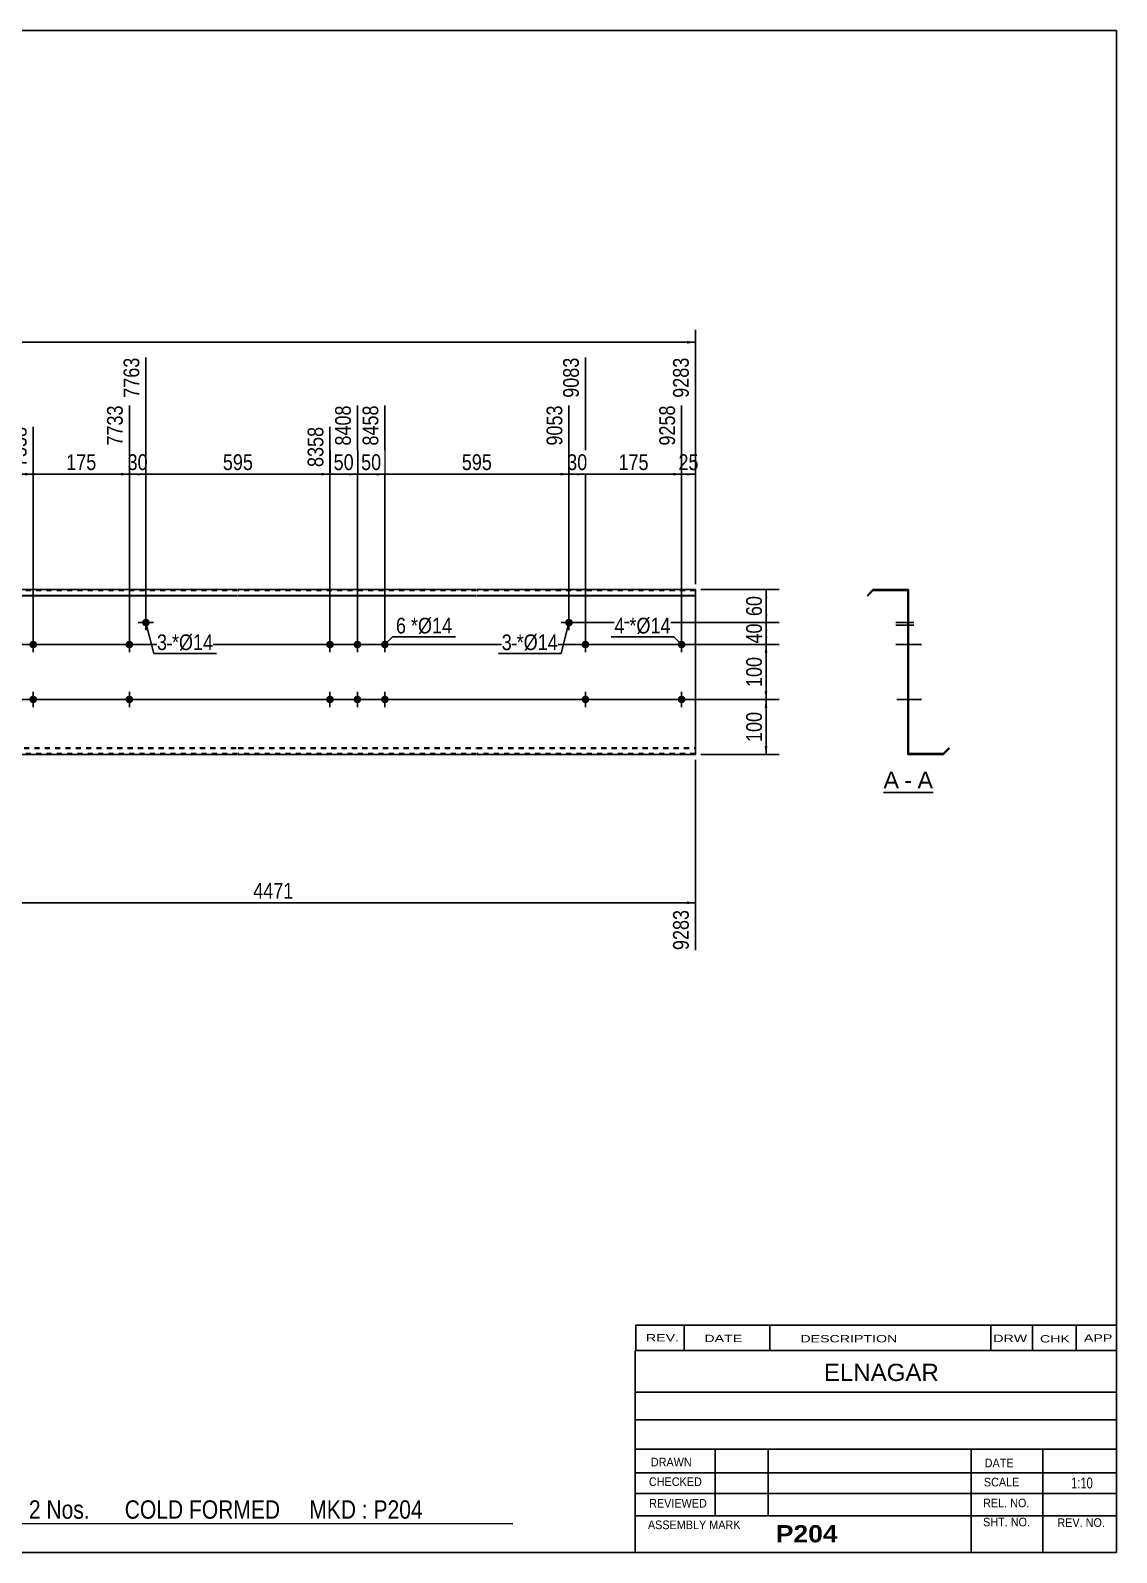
# Model space of a CAD drawing. Header units: millimetres. Extents: x -60 to 343, y -160 to 117.
# Drawn here: x 145.1 to 342.8, y -160.2 to 116.8 of the extents above; entities that cross this region are included whole.
import ezdxf

# ---------------------------------------------------------------- set-up
doc = ezdxf.new("R2010")
doc.units = ezdxf.units.MM
doc.linetypes.add('DXK_LINE_DOT1', pattern=[1.8814, 0.9407, -0.9407])
doc.styles.add('Arial', font='ARIAL.TTF', dxfattribs={"height": 0.2})
doc.styles.add('Arial Bold', font='ARIALBD.TTF', dxfattribs={"height": 0.2})
doc.styles.add('Arial Narrow', font='ARIALN.TTF', dxfattribs={"height": 0.2})

# ---------------------------------------------------------------- blocks, each defined once
blk = doc.blocks.new('Unknown-629092287-2019')
at = {"color": 5, "linetype": 'Continuous'}
for p, q in [((342.8, 116.75), (-57.2, 116.75)), ((-57.2, 116.75), (-57.2, -160.25)), ((342.8, -160.25), (342.8, 116.75)), ((-57.2, -160.25), (342.8, -160.25))]:
    blk.add_line(p, q, dxfattribs=at)
at = {"color": 174, "linetype": 'Continuous', "style": 'Arial'}
blk.add_text('Tekla structures', height=1.9102, rotation=90, dxfattribs=at).set_placement((-57.7, -159.75))
blk = doc.blocks.new('Unknown-629092287-12 - 1238')
at = {"color": 7, "linetype": 'Continuous'}
blk.add_line((300.37, -21.95), (309.4, -21.95), dxfattribs=at)
at = {"color": 0, "linetype": 'Continuous'}
blk.add_wipeout([(303.21, -21.2), (303.21, -18), (300.37, -18), (300.37, -21.2)], dxfattribs=at)
blk.add_wipeout([(305.6, -21.2), (305.6, -18), (304.17, -18), (304.17, -21.2)], dxfattribs=at)
at = {"color": 96, "linetype": 'Continuous', "style": 'Arial'}
blk.add_text('A', height=3.06, dxfattribs=at).set_placement((300.37, -21.2))
at = {"color": 0, "linetype": 'Continuous'}
blk.add_wipeout([(309.4, -21.2), (309.4, -18), (306.56, -18), (306.56, -21.2)], dxfattribs=at)
at = {"color": 96, "linetype": 'Continuous', "style": 'Arial'}
for s, p in [('A', (306.56, -21.2)), ('-', (304.17, -21.2))]:
    blk.add_text(s, height=3.06, dxfattribs=at).set_placement(p)
blk = doc.blocks.new('Bolt-629092287-1223 - 1203')
at = {"linetype": 'Continuous'}
for points in [[(198.94, 5, -1), (200.34, 5, -1)], [(203.94, 5, -1), (205.34, 5, -1)], [(208.94, 5, -1), (210.34, 5, -1)], [(198.94, -5, -1), (200.34, -5, -1)], [(203.94, -5, -1), (205.34, -5, -1)], [(208.94, -5, -1), (210.34, -5, -1)]]:
    blk.add_hatch(color=3, dxfattribs=at).paths.add_polyline_path(points)
at = {"color": 3, "linetype": 'Continuous'}
for p, q in [((199.64, 3.6), (199.64, 6.4)), ((204.64, 3.6), (204.64, 6.4)), ((209.64, 3.6), (209.64, 6.4)), ((198.24, 5), (201.04, 5)), ((203.24, 5), (206.04, 5)), ((208.24, 5), (211.04, 5)), ((198.24, -5), (201.04, -5)), ((199.64, -6.4), (199.64, -3.6)), ((203.24, -5), (206.04, -5)), ((204.64, -6.4), (204.64, -3.6)), ((208.24, -5), (211.04, -5)), ((209.64, -6.4), (209.64, -3.6))]:
    blk.add_line(p, q, dxfattribs=at)
blk = doc.blocks.new('Part-629092287-1218 - 1203')
at = {"color": 2, "linetype": 'Continuous'}
for p, q in [((0, -15), (0, 15)), ((15.6, 15), (0, 15)), ((0, 13.94), (15.6, 13.94)), ((59.09, 15), (15.7, 15)), ((15.7, 13.94), (59.09, 13.94)), ((96.13, 15), (59.19, 15)), ((59.19, 13.94), (96.13, 13.94)), ((128.83, 15), (96.23, 15)), ((96.23, 13.94), (128.83, 13.94)), ((182.84, 15), (128.93, 15)), ((128.93, 13.94), (182.84, 13.94)), ((226.33, 15), (182.94, 15)), ((182.94, 13.94), (226.33, 13.94)), ((266.14, 15), (226.43, 15)), ((226.43, 13.94), (266.14, 13.94)), ((266.14, 15), (266.14, -15)), ((0, 13.83), (15.6, 13.83)), ((15.7, 13.83), (59.09, 13.83)), ((59.19, 13.83), (96.13, 13.83)), ((96.23, 13.83), (128.83, 13.83)), ((128.93, 13.83), (182.84, 13.83)), ((182.94, 13.83), (226.33, 13.83)), ((226.43, 13.83), (266.14, 13.83)), ((15.6, -15), (0, -15)), ((59.09, -15), (15.7, -15)), ((96.13, -15), (59.19, -15)), ((128.83, -15), (96.23, -15)), ((182.84, -15), (128.93, -15)), ((226.33, -15), (182.94, -15)), ((266.14, -15), (226.43, -15))]:
    blk.add_line(p, q, dxfattribs=at)
at = {"color": 7, "linetype": 'DXK_LINE_DOT1'}
for p, q in [((15.6, 14.85), (0, 14.85)), ((59.09, 14.85), (15.7, 14.85)), ((96.13, 14.85), (59.19, 14.85)), ((128.83, 14.85), (96.23, 14.85)), ((182.84, 14.85), (128.93, 14.85)), ((226.33, 14.85), (182.94, 14.85)), ((266.14, 14.85), (226.43, 14.85)), ((0, -13.83), (15.6, -13.83)), ((15.7, -13.83), (59.09, -13.83)), ((59.19, -13.83), (96.13, -13.83)), ((96.23, -13.83), (128.83, -13.83)), ((128.93, -13.83), (182.84, -13.83)), ((182.94, -13.83), (226.33, -13.83)), ((226.43, -13.83), (266.14, -13.83)), ((0, -13.94), (15.6, -13.94)), ((15.6, -14.85), (0, -14.85)), ((15.7, -13.94), (59.09, -13.94)), ((59.09, -14.85), (15.7, -14.85)), ((59.19, -13.94), (96.13, -13.94)), ((96.13, -14.85), (59.19, -14.85)), ((96.23, -13.94), (128.83, -13.94)), ((128.83, -14.85), (96.23, -14.85)), ((128.93, -13.94), (182.84, -13.94)), ((182.84, -14.85), (128.93, -14.85)), ((182.94, -13.94), (226.33, -13.94)), ((226.33, -14.85), (182.94, -14.85)), ((226.43, -13.94), (266.14, -13.94)), ((266.14, -14.85), (226.43, -14.85))]:
    blk.add_line(p, q, dxfattribs=at)
blk = doc.blocks.new('Bolt-629092287-1224 - 1203')
at = {"linetype": 'Continuous'}
blk.add_hatch(color=3, dxfattribs=at).paths.add_polyline_path([(165.44, 8.99, -1), (166.84, 8.99, -1)])
at = {"color": 3, "linetype": 'Continuous'}
for p, q in [((164.74, 8.99), (167.54, 8.99)), ((166.14, 7.59), (166.14, 10.39))]:
    blk.add_line(p, q, dxfattribs=at)
blk = doc.blocks.new('Bolt-629092287-1225 - 1203')
at = {"linetype": 'Continuous'}
blk.add_hatch(color=3, dxfattribs=at).paths.add_polyline_path([(162.43, 5, -1), (163.83, 5, -1)])
at = {"color": 3, "linetype": 'Continuous'}
for p, q in [((163.13, 3.6), (163.13, 6.4)), ((161.73, 5), (164.53, 5))]:
    blk.add_line(p, q, dxfattribs=at)
blk = doc.blocks.new('Bolt-629092287-1226 - 1203')
at = {"linetype": 'Continuous'}
blk.add_hatch(color=3, dxfattribs=at).paths.add_polyline_path([(163.83, -5, -1), (162.43, -5, -1)])
at = {"color": 3, "linetype": 'Continuous'}
for p, q in [((164.53, -5), (161.73, -5)), ((163.13, -3.6), (163.13, -6.4))]:
    blk.add_line(p, q, dxfattribs=at)
blk = doc.blocks.new('Bolt-629092287-1227 - 1203')
at = {"linetype": 'Continuous'}
blk.add_hatch(color=3, dxfattribs=at).paths.add_polyline_path([(242.43, 8.99, -1), (243.83, 8.99, -1)])
at = {"color": 3, "linetype": 'Continuous'}
for p, q in [((241.73, 8.99), (244.53, 8.99)), ((243.13, 7.59), (243.13, 10.39))]:
    blk.add_line(p, q, dxfattribs=at)
blk = doc.blocks.new('Bolt-629092287-1228 - 1203')
at = {"linetype": 'Continuous'}
blk.add_hatch(color=3, dxfattribs=at).paths.add_polyline_path([(245.44, 5, -1), (246.84, 5, -1)])
at = {"color": 3, "linetype": 'Continuous'}
for p, q in [((246.14, 3.6), (246.14, 6.4)), ((244.74, 5), (247.54, 5))]:
    blk.add_line(p, q, dxfattribs=at)
blk = doc.blocks.new('Bolt-629092287-1229 - 1203')
at = {"linetype": 'Continuous'}
blk.add_hatch(color=3, dxfattribs=at).paths.add_polyline_path([(246.84, -5, -1), (245.44, -5, -1)])
at = {"color": 3, "linetype": 'Continuous'}
for p, q in [((247.54, -5), (244.74, -5)), ((246.14, -3.6), (246.14, -6.4))]:
    blk.add_line(p, q, dxfattribs=at)
blk = doc.blocks.new('Bolt-629092287-1230 - 1203')
at = {"linetype": 'Continuous'}
for points in [[(144.93, 5, -1), (146.33, 5, -1)], [(262.94, 5, -1), (264.34, 5, -1)]]:
    blk.add_hatch(color=3, dxfattribs=at).paths.add_polyline_path(points)
at = {"color": 3, "linetype": 'Continuous'}
for p, q in [((145.63, 3.6), (145.63, 6.4)), ((263.64, 3.6), (263.64, 6.4)), ((147.03, 5), (144.23, 5)), ((265.04, 5), (262.24, 5))]:
    blk.add_line(p, q, dxfattribs=at)
blk = doc.blocks.new('Bolt-629092287-1231 - 1203')
at = {"linetype": 'Continuous'}
for points in [[(144.93, -5, -1), (146.33, -5, -1)], [(262.94, -5, -1), (264.34, -5, -1)]]:
    blk.add_hatch(color=3, dxfattribs=at).paths.add_polyline_path(points)
at = {"color": 3, "linetype": 'Continuous'}
for p, q in [((147.03, -5), (144.23, -5)), ((145.63, -6.4), (145.63, -3.6)), ((265.04, -5), (262.24, -5)), ((263.64, -6.4), (263.64, -3.6))]:
    blk.add_line(p, q, dxfattribs=at)
blk = doc.blocks.new('Part-629092287-1240 - 1238')
at = {"color": 2, "linetype": 'Continuous'}
for p, q in [((298.46, 15), (297.4, 13.94)), ((297.4, 13.94), (297.51, 13.83)), ((297.51, 13.83), (298.52, 14.85)), ((298.46, 15), (304.96, 15)), ((298.52, 14.85), (304.81, 14.85)), ((304.81, 14.85), (304.81, -15)), ((304.96, -14.85), (304.96, 15)), ((312.27, -13.83), (311.25, -14.85)), ((312.37, -13.94), (312.27, -13.83)), ((311.31, -15), (304.81, -15)), ((311.25, -14.85), (304.96, -14.85)), ((311.31, -15), (312.37, -13.94))]:
    blk.add_line(p, q, dxfattribs=at)
blk = doc.blocks.new('Bolt-629092287-1241 - 1238')
at = {"linetype": 'Continuous'}
for points in [[(304.81, 5.7), (304.81, 4.3), (304.96, 4.3), (304.96, 5.7)], [(304.81, 5.7), (304.81, 4.3), (304.96, 4.3), (304.96, 5.7)], [(304.81, 5.7), (304.81, 4.3), (304.96, 4.3), (304.96, 5.7)], [(304.81, -4.3), (304.81, -5.7), (304.96, -5.7), (304.96, -4.3)], [(304.81, -4.3), (304.81, -5.7), (304.96, -5.7), (304.96, -4.3)], [(304.81, -4.3), (304.81, -5.7), (304.96, -5.7), (304.96, -4.3)]]:
    blk.add_hatch(color=3, dxfattribs=at).paths.add_polyline_path(points)
at = {"color": 3, "linetype": 'Continuous'}
for p, q in [((304.96, 5.7), (304.81, 5.7)), ((304.96, 5.7), (304.81, 5.7)), ((304.96, 5.7), (304.81, 5.7)), ((306.26, 5), (302.96, 5)), ((306.26, 5), (302.96, 5)), ((306.26, 5), (302.96, 5)), ((304.96, 4.3), (304.81, 4.3)), ((304.96, 4.3), (304.81, 4.3)), ((304.96, 4.3), (304.81, 4.3)), ((306.26, -5), (302.96, -5)), ((306.26, -5), (302.96, -5)), ((306.26, -5), (302.96, -5)), ((304.96, -4.3), (304.81, -4.3)), ((304.96, -4.3), (304.81, -4.3)), ((304.96, -4.3), (304.81, -4.3)), ((304.96, -5.7), (304.81, -5.7)), ((304.96, -5.7), (304.81, -5.7)), ((304.96, -5.7), (304.81, -5.7))]:
    blk.add_line(p, q, dxfattribs=at)
blk = doc.blocks.new('Bolt-629092287-1242 - 1238')
at = {"linetype": 'Continuous'}
blk.add_hatch(color=3, dxfattribs=at).paths.add_polyline_path([(304.81, 9.23), (304.81, 7.83), (304.96, 7.83), (304.96, 9.23)])
at = {"color": 3, "linetype": 'Continuous'}
for p, q in [((305.91, 8.53), (302.61, 8.53)), ((304.96, 9.23), (304.81, 9.23)), ((304.96, 7.83), (304.81, 7.83))]:
    blk.add_line(p, q, dxfattribs=at)
blk = doc.blocks.new('Bolt-629092287-1243 - 1238')
at = {"linetype": 'Continuous'}
blk.add_hatch(color=3, dxfattribs=at).paths.add_polyline_path([(304.81, 5.7), (304.81, 4.3), (304.96, 4.3), (304.96, 5.7)])
at = {"color": 3, "linetype": 'Continuous'}
for p, q in [((304.96, 5.7), (304.81, 5.7)), ((305.91, 5), (302.61, 5)), ((304.96, 4.3), (304.81, 4.3))]:
    blk.add_line(p, q, dxfattribs=at)
blk = doc.blocks.new('Bolt-629092287-1244 - 1238')
at = {"linetype": 'Continuous'}
blk.add_hatch(color=3, dxfattribs=at).paths.add_polyline_path([(304.96, -5.7), (304.96, -4.3), (304.81, -4.3), (304.81, -5.7)])
at = {"color": 3, "linetype": 'Continuous'}
for p, q in [((304.96, -4.3), (304.81, -4.3)), ((305.76, -5), (304.81, -5)), ((304.96, -5.7), (304.81, -5.7))]:
    blk.add_line(p, q, dxfattribs=at)
blk = doc.blocks.new('Bolt-629092287-1245 - 1238')
at = {"linetype": 'Continuous'}
for points in [[(304.81, 5.7), (304.81, 4.3), (304.96, 4.3), (304.96, 5.7)], [(304.81, 5.7), (304.81, 4.3), (304.96, 4.3), (304.96, 5.7)], [(304.81, 5.7), (304.81, 4.3), (304.96, 4.3), (304.96, 5.7)], [(304.81, -4.3), (304.81, -5.7), (304.96, -5.7), (304.96, -4.3)], [(304.81, -4.3), (304.81, -5.7), (304.96, -5.7), (304.96, -4.3)], [(304.81, -4.3), (304.81, -5.7), (304.96, -5.7), (304.96, -4.3)]]:
    blk.add_hatch(color=3, dxfattribs=at).paths.add_polyline_path(points)
at = {"color": 3, "linetype": 'Continuous'}
for p, q in [((304.96, 5.7), (304.81, 5.7)), ((304.96, 5.7), (304.81, 5.7)), ((304.96, 5.7), (304.81, 5.7)), ((306.26, 5), (302.96, 5)), ((306.26, 5), (302.96, 5)), ((306.26, 5), (302.96, 5)), ((304.96, 4.3), (304.81, 4.3)), ((304.96, 4.3), (304.81, 4.3)), ((304.96, 4.3), (304.81, 4.3)), ((306.26, -5), (302.96, -5)), ((306.26, -5), (302.96, -5)), ((306.26, -5), (302.96, -5)), ((304.96, -4.3), (304.81, -4.3)), ((304.96, -4.3), (304.81, -4.3)), ((304.96, -4.3), (304.81, -4.3)), ((304.96, -5.7), (304.81, -5.7)), ((304.96, -5.7), (304.81, -5.7)), ((304.96, -5.7), (304.81, -5.7))]:
    blk.add_line(p, q, dxfattribs=at)
blk = doc.blocks.new('Bolt-629092287-1246 - 1238')
at = {"linetype": 'Continuous'}
blk.add_hatch(color=3, dxfattribs=at).paths.add_polyline_path([(304.81, 9.69), (304.81, 8.29), (304.96, 8.29), (304.96, 9.69)])
at = {"color": 3, "linetype": 'Continuous'}
for p, q in [((305.91, 8.99), (302.61, 8.99)), ((304.96, 9.69), (304.81, 9.69)), ((304.96, 8.29), (304.81, 8.29))]:
    blk.add_line(p, q, dxfattribs=at)
blk = doc.blocks.new('Bolt-629092287-1247 - 1238')
at = {"linetype": 'Continuous'}
blk.add_hatch(color=3, dxfattribs=at).paths.add_polyline_path([(304.81, 5.7), (304.81, 4.3), (304.96, 4.3), (304.96, 5.7)])
at = {"color": 3, "linetype": 'Continuous'}
for p, q in [((304.96, 5.7), (304.81, 5.7)), ((305.91, 5), (302.61, 5)), ((304.96, 4.3), (304.81, 4.3))]:
    blk.add_line(p, q, dxfattribs=at)
blk = doc.blocks.new('Bolt-629092287-1248 - 1238')
at = {"linetype": 'Continuous'}
blk.add_hatch(color=3, dxfattribs=at).paths.add_polyline_path([(304.96, -5.7), (304.96, -4.3), (304.81, -4.3), (304.81, -5.7)])
at = {"color": 3, "linetype": 'Continuous'}
for p, q in [((304.96, -4.3), (304.81, -4.3)), ((305.76, -5), (304.81, -5)), ((304.96, -5.7), (304.81, -5.7))]:
    blk.add_line(p, q, dxfattribs=at)
blk = doc.blocks.new('Bolt-629092287-1249 - 1238')
at = {"linetype": 'Continuous'}
blk.add_hatch(color=3, dxfattribs=at).paths.add_polyline_path([(304.81, 9.69), (304.81, 8.29), (304.96, 8.29), (304.96, 9.69)])
at = {"color": 3, "linetype": 'Continuous'}
for p, q in [((305.91, 8.99), (302.61, 8.99)), ((304.96, 9.69), (304.81, 9.69)), ((304.96, 8.29), (304.81, 8.29))]:
    blk.add_line(p, q, dxfattribs=at)
blk = doc.blocks.new('Bolt-629092287-1250 - 1238')
at = {"linetype": 'Continuous'}
blk.add_hatch(color=3, dxfattribs=at).paths.add_polyline_path([(304.81, 5.7), (304.81, 4.3), (304.96, 4.3), (304.96, 5.7)])
at = {"color": 3, "linetype": 'Continuous'}
for p, q in [((304.96, 5.7), (304.81, 5.7)), ((305.91, 5), (302.61, 5)), ((304.96, 4.3), (304.81, 4.3))]:
    blk.add_line(p, q, dxfattribs=at)
blk = doc.blocks.new('Bolt-629092287-1251 - 1238')
at = {"linetype": 'Continuous'}
blk.add_hatch(color=3, dxfattribs=at).paths.add_polyline_path([(304.96, -5.7), (304.96, -4.3), (304.81, -4.3), (304.81, -5.7)])
at = {"color": 3, "linetype": 'Continuous'}
for p, q in [((304.96, -4.3), (304.81, -4.3)), ((305.76, -5), (304.81, -5)), ((304.96, -5.7), (304.81, -5.7))]:
    blk.add_line(p, q, dxfattribs=at)
blk = doc.blocks.new('Bolt-629092287-1252 - 1238')
at = {"linetype": 'Continuous'}
blk.add_hatch(color=3, dxfattribs=at).paths.add_polyline_path([(304.81, 5.7), (304.81, 4.3), (304.96, 4.3), (304.96, 5.7)])
blk.add_hatch(color=3, dxfattribs=at).paths.add_polyline_path([(304.81, 5.7), (304.81, 4.3), (304.96, 4.3), (304.96, 5.7)])
at = {"color": 3, "linetype": 'Continuous'}
for p, q in [((304.81, 5.7), (304.96, 5.7)), ((304.81, 5.7), (304.96, 5.7)), ((304.01, 5), (307.31, 5)), ((304.01, 5), (307.31, 5)), ((304.81, 4.3), (304.96, 4.3)), ((304.81, 4.3), (304.96, 4.3))]:
    blk.add_line(p, q, dxfattribs=at)
blk = doc.blocks.new('Bolt-629092287-1253 - 1238')
at = {"linetype": 'Continuous'}
blk.add_hatch(color=3, dxfattribs=at).paths.add_polyline_path([(304.81, -4.3), (304.81, -5.7), (304.96, -5.7), (304.96, -4.3)])
blk.add_hatch(color=3, dxfattribs=at).paths.add_polyline_path([(304.81, -4.3), (304.81, -5.7), (304.96, -5.7), (304.96, -4.3)])
at = {"color": 3, "linetype": 'Continuous'}
for p, q in [((304.01, -5), (307.31, -5)), ((304.01, -5), (307.31, -5)), ((304.81, -4.3), (304.96, -4.3)), ((304.81, -4.3), (304.96, -4.3)), ((304.81, -5.7), (304.96, -5.7)), ((304.81, -5.7), (304.96, -5.7))]:
    blk.add_line(p, q, dxfattribs=at)
blk = doc.blocks.new('Bolt-629092287-1254 - 1238')
at = {"linetype": 'Continuous'}
for points in [[(304.96, 4.3), (304.96, 5.7), (304.81, 5.7), (304.81, 4.3)], [(304.96, -5.7), (304.96, -4.3), (304.81, -4.3), (304.81, -5.7)]]:
    blk.add_hatch(color=3, dxfattribs=at).paths.add_polyline_path(points)
at = {"color": 3, "linetype": 'Continuous'}
for p, q in [((304.96, 5.7), (304.81, 5.7)), ((304.96, 5), (302.81, 5)), ((304.96, 4.3), (304.81, 4.3)), ((304.96, -5), (302.81, -5)), ((304.96, -4.3), (304.81, -4.3)), ((304.96, -5.7), (304.81, -5.7))]:
    blk.add_line(p, q, dxfattribs=at)
blk = doc.blocks.new('StraightDimension-629092287-1350 - 1203')
at = {"linetype": 'Continuous'}
for points in [[(278.75, 7.49), (279, 8.99), (279.25, 7.49)], [(279.25, 6.5), (279, 5), (278.75, 6.5)]]:
    blk.add_hatch(color=7, dxfattribs=at).paths.add_polyline_path(points)
at = {"color": 7, "linetype": 'Continuous'}
for p, q in [((244.13, 8.99), (281.4, 8.99)), ((279, 5), (279, 8.99)), ((43.4, 5), (281.4, 5))]:
    blk.add_line(p, q, dxfattribs=at)
at = {"color": 0}
blk.add_wipeout([(278.85, 9.42), (274.65, 9.42), (274.65, 4.57), (278.85, 4.57)], dxfattribs=at)
at = {"color": 3, "style": 'Arial Narrow'}
blk.add_text('40', height=2.863, rotation=90.0002, dxfattribs=at).set_placement((278.25, 5.17))
blk = doc.blocks.new('StraightDimension-629092287-1275 - 1203')
at = {"linetype": 'Continuous'}
blk.add_hatch(color=7, dxfattribs=at).paths.add_polyline_path([(164.64, 36.25), (166.14, 36), (164.64, 35.75)])
at = {"color": 7, "linetype": 'Continuous'}
for p, q in [((166.14, 9.99), (166.14, 57.21)), ((163.13, 6), (163.13, 48.51)), ((163.13, 36), (166.14, 36))]:
    blk.add_line(p, q, dxfattribs=at)
at = {"color": 0, "linetype": 'Continuous'}
blk.add_wipeout([(165.54, 57.81), (161.34, 57.81), (161.34, 49.3), (165.54, 49.3)], dxfattribs=at)
at = {"color": 0}
blk.add_wipeout([(167.06, 36.15), (167.06, 40.35), (162.21, 40.35), (162.21, 36.15)], dxfattribs=at)
at = {"color": 3, "linetype": 'Continuous', "style": 'Arial Narrow'}
blk.add_text('7763', height=2.863, rotation=90.0002, dxfattribs=at).set_placement((164.94, 49.9))
at = {"color": 3, "style": 'Arial Narrow'}
blk.add_text('30', height=2.863, dxfattribs=at).set_placement((162.81, 36.75))
blk = doc.blocks.new('StraightDimension-629092287-1268 - 1203')
at = {"linetype": 'Continuous'}
blk.add_hatch(color=7, dxfattribs=at).paths.add_polyline_path([(264.64, 36.25), (266.14, 36), (264.64, 35.75)])
at = {"color": 7, "linetype": 'Continuous'}
for p, q in [((266.14, 16), (266.14, 57.21)), ((263.64, 6), (263.64, 48.51)), ((263.64, 36), (266.14, 36))]:
    blk.add_line(p, q, dxfattribs=at)
at = {"color": 0, "linetype": 'Continuous'}
blk.add_wipeout([(265.54, 57.81), (261.34, 57.81), (261.34, 49.3), (265.54, 49.3)], dxfattribs=at)
at = {"color": 0}
blk.add_wipeout([(267.32, 36.15), (267.32, 40.35), (262.47, 40.35), (262.47, 36.15)], dxfattribs=at)
at = {"color": 3, "linetype": 'Continuous', "style": 'Arial Narrow'}
blk.add_text('9283', height=2.863, rotation=90.0002, dxfattribs=at).set_placement((264.94, 49.9))
at = {"color": 3, "style": 'Arial Narrow'}
blk.add_text('25', height=2.863, dxfattribs=at).set_placement((263.07, 36.75))
blk = doc.blocks.new('StraightDimension-629092287-1269 - 1203')
at = {"linetype": 'Continuous'}
blk.add_hatch(color=7, dxfattribs=at).paths.add_polyline_path([(262.14, 36.25), (263.64, 36), (262.14, 35.75)])
at = {"color": 7, "linetype": 'Continuous'}
for p, q in [((246.14, 6), (246.14, 57.21)), ((263.64, 6), (263.64, 48.51)), ((246.14, 36), (263.64, 36))]:
    blk.add_line(p, q, dxfattribs=at)
at = {"color": 0}
blk.add_wipeout([(258.24, 36.15), (258.24, 40.35), (251.55, 40.35), (251.55, 36.15)], dxfattribs=at)
at = {"color": 0, "linetype": 'Continuous'}
blk.add_wipeout([(263.04, 49.11), (258.84, 49.11), (258.84, 40.6), (263.04, 40.6)], dxfattribs=at)
at = {"color": 3, "linetype": 'Continuous', "style": 'Arial Narrow'}
blk.add_text('9258', height=2.863, rotation=90.0002, dxfattribs=at).set_placement((262.44, 41.2))
at = {"color": 3, "style": 'Arial Narrow'}
blk.add_text('175', height=2.863, dxfattribs=at).set_placement((252.15, 36.75))
blk = doc.blocks.new('StraightDimension-629092287-1270 - 1203')
at = {"linetype": 'Continuous'}
blk.add_hatch(color=7, dxfattribs=at).paths.add_polyline_path([(244.64, 36.25), (246.14, 36), (244.64, 35.75)])
at = {"color": 7, "linetype": 'Continuous'}
for p, q in [((246.14, 6), (246.14, 57.21)), ((243.13, 9.99), (243.13, 48.51)), ((243.13, 36), (246.14, 36))]:
    blk.add_line(p, q, dxfattribs=at)
at = {"color": 0, "linetype": 'Continuous'}
blk.add_wipeout([(245.54, 57.81), (241.34, 57.81), (241.34, 49.3), (245.54, 49.3)], dxfattribs=at)
at = {"color": 0}
blk.add_wipeout([(247.07, 36.15), (247.07, 40.35), (242.21, 40.35), (242.21, 36.15)], dxfattribs=at)
at = {"color": 3, "linetype": 'Continuous', "style": 'Arial Narrow'}
blk.add_text('9083', height=2.863, rotation=90.0002, dxfattribs=at).set_placement((244.94, 49.9))
at = {"color": 3, "style": 'Arial Narrow'}
blk.add_text('30', height=2.863, dxfattribs=at).set_placement((242.81, 36.75))
blk = doc.blocks.new('StraightDimension-629092287-1271 - 1203')
at = {"linetype": 'Continuous'}
blk.add_hatch(color=7, dxfattribs=at).paths.add_polyline_path([(241.63, 36.25), (243.13, 36), (241.63, 35.75)])
at = {"color": 7, "linetype": 'Continuous'}
for p, q in [((209.64, 6), (209.64, 48.51)), ((243.13, 9.99), (243.13, 48.51)), ((209.64, 36), (243.13, 36))]:
    blk.add_line(p, q, dxfattribs=at)
at = {"color": 0, "linetype": 'Continuous'}
blk.add_wipeout([(242.53, 49.11), (238.33, 49.11), (238.33, 40.6), (242.53, 40.6)], dxfattribs=at)
at = {"color": 0}
blk.add_wipeout([(229.73, 36.15), (229.73, 40.35), (223.04, 40.35), (223.04, 36.15)], dxfattribs=at)
at = {"color": 3, "linetype": 'Continuous', "style": 'Arial Narrow'}
blk.add_text('9053', height=2.863, rotation=90.0002, dxfattribs=at).set_placement((241.93, 41.2))
at = {"color": 3, "style": 'Arial Narrow'}
blk.add_text('595', height=2.863, dxfattribs=at).set_placement((223.64, 36.75))
blk = doc.blocks.new('StraightDimension-629092287-1351 - 1203')
at = {"linetype": 'Continuous'}
for points in [[(278.75, 3.5), (279, 5), (279.25, 3.5)], [(279.25, -3.5), (279, -5), (278.75, -3.5)]]:
    blk.add_hatch(color=7, dxfattribs=at).paths.add_polyline_path(points)
at = {"color": 7, "linetype": 'Continuous'}
for p, q in [((43.4, 5), (281.4, 5)), ((279, -5), (279, 5)), ((43.4, -5), (281.4, -5))]:
    blk.add_line(p, q, dxfattribs=at)
at = {"color": 0}
blk.add_wipeout([(278.85, 3.34), (274.65, 3.34), (274.65, -3.34), (278.85, -3.34)], dxfattribs=at)
at = {"color": 3, "style": 'Arial Narrow'}
blk.add_text('100', height=2.863, rotation=90.0002, dxfattribs=at).set_placement((278.25, -2.74))
blk = doc.blocks.new('StraightDimension-629092287-1272 - 1203')
at = {"linetype": 'Continuous'}
blk.add_hatch(color=7, dxfattribs=at).paths.add_polyline_path([(208.14, 36.25), (209.64, 36), (208.14, 35.75)])
at = {"color": 7, "linetype": 'Continuous'}
for p, q in [((204.64, 6), (204.64, 48.51)), ((209.64, 6), (209.64, 48.51)), ((204.64, 36), (209.64, 36))]:
    blk.add_line(p, q, dxfattribs=at)
at = {"color": 0}
blk.add_wipeout([(209.56, 36.15), (209.56, 40.35), (204.71, 40.35), (204.71, 36.15)], dxfattribs=at)
at = {"color": 0, "linetype": 'Continuous'}
blk.add_wipeout([(209.04, 49.11), (204.84, 49.11), (204.84, 40.6), (209.04, 40.6)], dxfattribs=at)
at = {"color": 3, "linetype": 'Continuous', "style": 'Arial Narrow'}
blk.add_text('8458', height=2.863, rotation=90.0002, dxfattribs=at).set_placement((208.44, 41.2))
at = {"color": 3, "style": 'Arial Narrow'}
blk.add_text('50', height=2.863, dxfattribs=at).set_placement((205.31, 36.75))
blk = doc.blocks.new('StraightDimension-629092287-1273 - 1203')
at = {"linetype": 'Continuous'}
blk.add_hatch(color=7, dxfattribs=at).paths.add_polyline_path([(203.14, 36.25), (204.64, 36), (203.14, 35.75)])
at = {"color": 7, "linetype": 'Continuous'}
for p, q in [((204.64, 6), (204.64, 48.51)), ((199.64, 6), (199.64, 44.61)), ((199.64, 36), (204.64, 36))]:
    blk.add_line(p, q, dxfattribs=at)
at = {"color": 0}
blk.add_wipeout([(204.56, 36.15), (204.56, 40.35), (199.71, 40.35), (199.71, 36.15)], dxfattribs=at)
at = {"color": 0, "linetype": 'Continuous'}
blk.add_wipeout([(204.04, 49.11), (199.84, 49.11), (199.84, 40.6), (204.04, 40.6)], dxfattribs=at)
at = {"color": 3, "linetype": 'Continuous', "style": 'Arial Narrow'}
blk.add_text('8408', height=2.863, rotation=90.0002, dxfattribs=at).set_placement((203.44, 41.2))
at = {"color": 3, "style": 'Arial Narrow'}
blk.add_text('50', height=2.863, dxfattribs=at).set_placement((200.31, 36.75))
blk = doc.blocks.new('StraightDimension-629092287-1274 - 1203')
at = {"linetype": 'Continuous'}
blk.add_hatch(color=7, dxfattribs=at).paths.add_polyline_path([(198.14, 36.25), (199.64, 36), (198.14, 35.75)])
at = {"color": 7, "linetype": 'Continuous'}
for p, q in [((166.14, 9.99), (166.14, 57.21)), ((199.64, 6), (199.64, 44.61)), ((166.14, 36), (199.64, 36))]:
    blk.add_line(p, q, dxfattribs=at)
at = {"color": 0, "linetype": 'Continuous'}
blk.add_wipeout([(199.04, 45.21), (194.84, 45.21), (194.84, 36.7), (199.04, 36.7)], dxfattribs=at)
at = {"color": 0}
blk.add_wipeout([(186.23, 36.15), (186.23, 40.35), (179.55, 40.35), (179.55, 36.15)], dxfattribs=at)
at = {"color": 3, "linetype": 'Continuous', "style": 'Arial Narrow'}
blk.add_text('8358', height=2.863, rotation=90.0002, dxfattribs=at).set_placement((198.44, 37.3))
at = {"color": 3, "style": 'Arial Narrow'}
blk.add_text('595', height=2.863, dxfattribs=at).set_placement((180.15, 36.75))
blk = doc.blocks.new('StraightDimension-629092287-1276 - 1203')
at = {"linetype": 'Continuous'}
blk.add_hatch(color=7, dxfattribs=at).paths.add_polyline_path([(161.63, 36.25), (163.13, 36), (161.63, 35.75)])
at = {"color": 7, "linetype": 'Continuous'}
for p, q in [((163.13, 6), (163.13, 48.51)), ((145.63, 6), (145.63, 44.61)), ((145.63, 36), (163.13, 36))]:
    blk.add_line(p, q, dxfattribs=at)
at = {"color": 0}
blk.add_wipeout([(157.72, 36.15), (157.72, 40.35), (151.04, 40.35), (151.04, 36.15)], dxfattribs=at)
at = {"color": 0, "linetype": 'Continuous'}
blk.add_wipeout([(162.53, 49.11), (158.33, 49.11), (158.33, 40.6), (162.53, 40.6)], dxfattribs=at)
at = {"color": 3, "linetype": 'Continuous', "style": 'Arial Narrow'}
blk.add_text('7733', height=2.863, rotation=90.0002, dxfattribs=at).set_placement((161.93, 41.2))
at = {"color": 3, "style": 'Arial Narrow'}
blk.add_text('175', height=2.863, dxfattribs=at).set_placement((151.64, 36.75))
blk = doc.blocks.new('StraightDimension-629092287-1277 - 1203')
at = {"linetype": 'Continuous'}
blk.add_hatch(color=7, dxfattribs=at).paths.add_polyline_path([(144.13, 36.25), (145.63, 36), (144.13, 35.75)])
at = {"color": 7, "linetype": 'Continuous'}
for p, q in [((79.43, -4), (79.43, 57.21)), ((145.63, 6), (145.63, 44.61)), ((79.43, 36), (145.63, 36))]:
    blk.add_line(p, q, dxfattribs=at)
at = {"color": 0, "linetype": 'Continuous'}
blk.add_wipeout([(145.03, 45.21), (140.83, 45.21), (140.83, 36.7), (145.03, 36.7)], dxfattribs=at)
at = {"color": 0}
blk.add_wipeout([(116.79, 36.15), (116.79, 40.35), (108.28, 40.35), (108.28, 36.15)], dxfattribs=at)
at = {"color": 3, "linetype": 'Continuous', "style": 'Arial Narrow'}
blk.add_text('7558', height=2.863, rotation=90.0002, dxfattribs=at).set_placement((144.43, 37.3))
at = {"color": 3, "style": 'Arial Narrow'}
blk.add_text('6475', height=2.863, dxfattribs=at).set_placement((108.88, 36.75))
blk = doc.blocks.new('StraightDimension-629092287-1349 - 1203')
at = {"linetype": 'Continuous'}
for points in [[(278.75, 13.5), (279, 15), (279.25, 13.5)], [(279.25, 10.49), (279, 8.99), (278.75, 10.49)]]:
    blk.add_hatch(color=7, dxfattribs=at).paths.add_polyline_path(points)
at = {"color": 7, "linetype": 'Continuous'}
for p, q in [((267.14, 15), (281.4, 15)), ((279, 8.99), (279, 15)), ((244.13, 8.99), (281.4, 8.99))]:
    blk.add_line(p, q, dxfattribs=at)
at = {"color": 0}
blk.add_wipeout([(278.85, 14.42), (274.65, 14.42), (274.65, 9.57), (278.85, 9.57)], dxfattribs=at)
at = {"color": 3, "style": 'Arial Narrow'}
blk.add_text('60', height=2.863, rotation=90.0002, dxfattribs=at).set_placement((278.25, 10.17))
blk = doc.blocks.new('StraightDimension-629092287-1325 - 1203')
at = {"linetype": 'Continuous'}
blk.add_hatch(color=7, dxfattribs=at).paths.add_polyline_path([(264.64, -41.75), (266.14, -42), (264.64, -42.25)])
at = {"color": 7, "linetype": 'Continuous'}
for p, q in [((112.53, -6), (112.53, -50.61)), ((266.14, -16), (266.14, -50.61)), ((112.53, -42), (266.14, -42))]:
    blk.add_line(p, q, dxfattribs=at)
at = {"color": 0}
blk.add_wipeout([(193.59, -41.85), (193.59, -37.65), (185.08, -37.65), (185.08, -41.85)], dxfattribs=at)
at = {"color": 0, "linetype": 'Continuous'}
blk.add_wipeout([(265.54, -42.7), (261.34, -42.7), (261.34, -51.21), (265.54, -51.21)], dxfattribs=at)
at = {"color": 3, "style": 'Arial Narrow'}
blk.add_text('4471', height=2.863, dxfattribs=at).set_placement((185.68, -41.25))
at = {"color": 3, "linetype": 'Continuous', "style": 'Arial Narrow'}
blk.add_text('9283', height=2.863, rotation=90.0002, dxfattribs=at).set_placement((264.94, -50.61))
blk = doc.blocks.new('StraightDimension-629092287-1393 - 1203')
at = {"linetype": 'Continuous'}
for points in [[(1.5, 59.75), (0, 60), (1.5, 60.25)], [(264.64, 60.25), (266.14, 60), (264.64, 59.75)]]:
    blk.add_hatch(color=7, dxfattribs=at).paths.add_polyline_path(points)
at = {"color": 7, "linetype": 'Continuous'}
for p, q in [((0, 16), (0, 62.25)), ((266.14, 16), (266.14, 62.25)), ((0, 60), (266.14, 60))]:
    blk.add_line(p, q, dxfattribs=at)
at = {"color": 0}
blk.add_wipeout([(137.33, 60.15), (137.33, 64.35), (128.82, 64.35), (128.82, 60.15)], dxfattribs=at)
at = {"color": 3, "style": 'Arial Narrow'}
blk.add_text('9283', height=2.863, dxfattribs=at).set_placement((129.42, 60.75))
blk = doc.blocks.new('StraightDimension-629092287-1352 - 1203')
at = {"linetype": 'Continuous'}
for points in [[(278.75, -6.5), (279, -5), (279.25, -6.5)], [(279.25, -13.5), (279, -15), (278.75, -13.5)]]:
    blk.add_hatch(color=7, dxfattribs=at).paths.add_polyline_path(points)
at = {"color": 7, "linetype": 'Continuous'}
for p, q in [((43.4, -5), (281.4, -5)), ((279, -15), (279, -5)), ((267.14, -15), (281.4, -15))]:
    blk.add_line(p, q, dxfattribs=at)
at = {"color": 0}
blk.add_wipeout([(278.85, -6.66), (274.65, -6.66), (274.65, -13.34), (278.85, -13.34)], dxfattribs=at)
at = {"color": 3, "style": 'Arial Narrow'}
blk.add_text('100', height=2.863, rotation=90.0002, dxfattribs=at).set_placement((278.25, -12.74))
blk = doc.blocks.new('CBS_CALLOFF-629092287-2084')
at = {"color": 7, "linetype": 'Continuous'}
blk.add_line((116.68, -154.98), (232.91, -155), dxfattribs=at)
at = {"color": 3, "linetype": 'Continuous', "style": 'Arial Narrow'}
blk.add_text('QTY= 2 Nos.      COLD FORMED     MKD : P204', height=3.3405, dxfattribs=at).set_placement((133.68, -154.09))
blk = doc.blocks.new('CBS_NAME_BLOG-629092287-2085')
at = {"color": 7, "linetype": 'Continuous'}
for p, q in [((255.21, -123.5), (342.73, -123.5)), ((255.21, -160.21), (255.21, -123.5)), ((255.21, -131.04), (342.73, -131.04)), ((255.28, -136.09), (342.8, -136.09)), ((255.21, -141.46), (342.73, -141.46)), ((269.73, -153.57), (269.73, -141.47)), ((279.42, -153.54), (279.42, -141.47)), ((316.33, -160.21), (316.33, -141.48)), ((329.38, -160.21), (329.38, -141.47)), ((255.22, -145.76), (342.8, -145.74)), ((255.21, -149.51), (342.73, -149.51)), ((255.21, -153.55), (342.73, -153.55)), ((255.21, -160.25), (342.8, -160.25))]:
    blk.add_line(p, q, dxfattribs=at)
at = {"color": 3, "linetype": 'Continuous', "style": 'Arial'}
blk.add_text('ELNAGAR', height=3.133, dxfattribs=at).set_placement((289.53, -129.03))
at = {"color": 3, "linetype": 'Continuous'}
for s, height, style, width, p in [('DRAWN', 1.566, 'Arial', 0.9, (258.04, -144.57)), ('DATE', 1.566, 'Arial', 0.9, (318.8, -144.73)), ('CHECKED', 1.566, 'Arial', 0.9, (257.69, -148.14)), ('SCALE', 1.566, 'Arial', 0.9, (318.65, -148.21)), ('1:10', 1.957, 'Arial Narrow', 0.9, (334.54, -148.57)), ('REVIEWED', 1.566, 'Arial', 0.9, (257.73, -152.06)), ('REL. NO.', 1.566, 'Arial', 0.9, (318.51, -152.01)), ('ASSEMBLY MARK', 1.5663, 'Arial', 0.9, (257.51, -155.99)), ('SHT. NO.', 1.566, 'Arial', 0.9, (318.51, -155.48)), ('REV. NO.', 1.566, 'Arial', 0.9, (332.03, -155.57)), ('P204', 3.131, 'Arial Bold', 1.1, (280.79, -158.39))]:
    blk.add_text(s, height=height, dxfattribs=dict(at, style=style, width=width)).set_placement(p)
blk = doc.blocks.new('CBS_REVISION-629092287-2086')
at = {"color": 7, "linetype": 'Continuous'}
for p, q in [((255.29, -118.87), (342.79, -118.87)), ((255.29, -118.87), (255.29, -123.5)), ((264.09, -118.87), (264.09, -123.5)), ((279.68, -118.87), (279.68, -123.44)), ((319.94, -118.87), (319.94, -123.5)), ((327.48, -118.87), (327.48, -123.5)), ((335.43, -118.87), (335.43, -123.5)), ((255.29, -123.5), (342.79, -123.5))]:
    blk.add_line(p, q, dxfattribs=at)
at = {"color": 7, "style": 'Arial Narrow', "width": 1.7}
for s, height, p in [('REV.', 1.326, (257.15, -121.82)), ('DATE', 1.326, (267.78, -121.94)), ('DESCRIPTION', 1.3257, (285.26, -121.99)), ('DRW', 1.326, (320.37, -121.93)), ('CHK', 1.326, (328.86, -122.02)), ('APP', 1.326, (336.86, -121.87))]:
    blk.add_text(s, height=height, dxfattribs=at).set_placement(p)
blk = doc.blocks.new('MarkSet-629092287-1417 - 1203')
at = {"color": 0}
blk.add_wipeout([(232.73, 3.98), (232.73, 6.98), (230.9, 6.98), (230.9, 3.98)], dxfattribs=at)
blk.add_wipeout([(232.73, 3.98), (232.73, 6.98), (230.9, 6.98), (230.9, 3.98)], dxfattribs=at)
blk.add_wipeout([(234.9, 3.98), (234.9, 6.98), (233.63, 6.98), (233.63, 3.98)], dxfattribs=at)
blk.add_wipeout([(234.9, 3.98), (234.9, 6.98), (233.63, 6.98), (233.63, 3.98)], dxfattribs=at)
at = {"color": 3, "style": 'Arial Narrow'}
blk.add_text('3', height=2.86, dxfattribs=at).set_placement((230.9, 3.98))
at = {"color": 0}
blk.add_wipeout([(241.12, 3.98), (241.12, 6.98), (234.9, 6.98), (234.9, 3.98)], dxfattribs=at)
blk.add_wipeout([(241.12, 3.98), (241.12, 6.98), (234.9, 6.98), (234.9, 3.98)], dxfattribs=at)
at = {"color": 7, "linetype": 'Continuous'}
for p in [(243.13, 8.99), (230.3, 3.38)]:
    blk.add_line(p, (241.72, 3.38), dxfattribs=at)
at = {"color": 3, "style": 'Arial Narrow'}
for s, height, p in [('*', 2.86, (233.63, 3.98)), ('Ø14', 2.863, (234.9, 3.98))]:
    blk.add_text(s, height=height, dxfattribs=at).set_placement(p)
blk = doc.blocks.new('MarkSet-629092287-1410 - 1203')
at = {"color": 0}
blk.add_wipeout([(169.99, 3.98), (169.99, 6.98), (168.16, 6.98), (168.16, 3.98)], dxfattribs=at)
blk.add_wipeout([(169.99, 3.98), (169.99, 6.98), (168.16, 6.98), (168.16, 3.98)], dxfattribs=at)
at = {"color": 7, "linetype": 'Continuous'}
blk.add_line((166.14, 8.99), (167.56, 3.38), dxfattribs=at)
at = {"color": 0}
blk.add_wipeout([(172.16, 3.98), (172.16, 6.98), (170.89, 6.98), (170.89, 3.98)], dxfattribs=at)
blk.add_wipeout([(172.16, 3.98), (172.16, 6.98), (170.89, 6.98), (170.89, 3.98)], dxfattribs=at)
at = {"color": 3, "style": 'Arial Narrow'}
blk.add_text('3', height=2.86, dxfattribs=at).set_placement((168.16, 3.98))
at = {"color": 0}
blk.add_wipeout([(178.38, 3.98), (178.38, 6.98), (172.16, 6.98), (172.16, 3.98)], dxfattribs=at)
blk.add_wipeout([(178.38, 3.98), (178.38, 6.98), (172.16, 6.98), (172.16, 3.98)], dxfattribs=at)
at = {"color": 7, "linetype": 'Continuous'}
blk.add_line((167.56, 3.38), (178.98, 3.38), dxfattribs=at)
at = {"color": 3, "style": 'Arial Narrow'}
for s, height, p in [('*', 2.86, (170.89, 3.98)), ('Ø14', 2.863, (172.16, 3.98))]:
    blk.add_text(s, height=height, dxfattribs=at).set_placement(p)
blk = doc.blocks.new('Mark-629092287-1428 - 1203')
at = {"color": 0}
blk.add_wipeout([(213.48, 7.01), (213.48, 10.01), (211.65, 10.01), (211.65, 7.01)], dxfattribs=at)
blk.add_wipeout([(213.48, 7.01), (213.48, 10.01), (211.65, 10.01), (211.65, 7.01)], dxfattribs=at)
at = {"color": 7, "linetype": 'Continuous'}
blk.add_line((209.64, 5), (211.05, 6.41), dxfattribs=at)
at = {"color": 0}
blk.add_wipeout([(215.66, 7.01), (215.66, 10.01), (214.38, 10.01), (214.38, 7.01)], dxfattribs=at)
blk.add_wipeout([(215.66, 7.01), (215.66, 10.01), (214.38, 10.01), (214.38, 7.01)], dxfattribs=at)
at = {"color": 3, "style": 'Arial Narrow'}
blk.add_text('6', height=2.86, dxfattribs=at).set_placement((211.65, 7.01))
at = {"color": 0}
blk.add_wipeout([(221.87, 7.01), (221.87, 10.01), (215.66, 10.01), (215.66, 7.01)], dxfattribs=at)
blk.add_wipeout([(221.87, 7.01), (221.87, 10.01), (215.66, 10.01), (215.66, 7.01)], dxfattribs=at)
at = {"color": 7, "linetype": 'Continuous'}
blk.add_line((211.05, 6.41), (222.47, 6.41), dxfattribs=at)
at = {"color": 3, "style": 'Arial Narrow'}
for s, height, p in [('*', 2.86, (214.38, 7.01)), ('Ø14', 2.863, (215.66, 7.01))]:
    blk.add_text(s, height=height, dxfattribs=at).set_placement(p)
blk = doc.blocks.new('MarkSet-629092287-1423 - 1203')
at = {"color": 0}
blk.add_wipeout([(253.24, 7.01), (253.24, 10.01), (251.41, 10.01), (251.41, 7.01)], dxfattribs=at)
blk.add_wipeout([(253.24, 7.01), (253.24, 10.01), (251.41, 10.01), (251.41, 7.01)], dxfattribs=at)
blk.add_wipeout([(255.42, 7.01), (255.42, 10.01), (254.14, 10.01), (254.14, 7.01)], dxfattribs=at)
blk.add_wipeout([(255.42, 7.01), (255.42, 10.01), (254.14, 10.01), (254.14, 7.01)], dxfattribs=at)
at = {"color": 3, "style": 'Arial Narrow'}
blk.add_text('4', height=2.86, dxfattribs=at).set_placement((251.41, 7.01))
at = {"color": 0}
blk.add_wipeout([(261.63, 7.01), (261.63, 10.01), (255.42, 10.01), (255.42, 7.01)], dxfattribs=at)
blk.add_wipeout([(261.63, 7.01), (261.63, 10.01), (255.42, 10.01), (255.42, 7.01)], dxfattribs=at)
at = {"color": 7, "linetype": 'Continuous'}
for p in [(250.81, 6.41), (263.64, 5)]:
    blk.add_line(p, (262.23, 6.41), dxfattribs=at)
at = {"color": 3, "style": 'Arial Narrow'}
for s, height, p in [('*', 2.86, (254.14, 7.01)), ('Ø14', 2.863, (255.42, 7.01))]:
    blk.add_text(s, height=height, dxfattribs=at).set_placement(p)

msp = doc.modelspace()

# ---------------------------------------------------------------- block references
for name in ['Unknown-629092287-2019', 'Part-629092287-1218 - 1203', 'Part-629092287-1240 - 1238', 'Bolt-629092287-1224 - 1203', 'Bolt-629092287-1227 - 1203', 'Bolt-629092287-1246 - 1238', 'Bolt-629092287-1249 - 1238', 'Bolt-629092287-1242 - 1238', 'Bolt-629092287-1230 - 1203', 'Bolt-629092287-1225 - 1203', 'Bolt-629092287-1223 - 1203', 'Bolt-629092287-1228 - 1203', 'Bolt-629092287-1243 - 1238', 'Bolt-629092287-1247 - 1238', 'Bolt-629092287-1250 - 1238', 'Bolt-629092287-1254 - 1238', 'Bolt-629092287-1241 - 1238', 'Bolt-629092287-1245 - 1238', 'Bolt-629092287-1252 - 1238', 'Bolt-629092287-1231 - 1203', 'Bolt-629092287-1226 - 1203', 'Bolt-629092287-1229 - 1203', 'Bolt-629092287-1253 - 1238', 'Bolt-629092287-1244 - 1238', 'Bolt-629092287-1248 - 1238', 'Bolt-629092287-1251 - 1238', 'CBS_REVISION-629092287-2086', 'CBS_NAME_BLOG-629092287-2085', 'CBS_CALLOFF-629092287-2084']:
    msp.add_blockref(name, (0, 0))

# ---------------------------------------------------------------- next in the draw order: block references
for name in ['StraightDimension-629092287-1350 - 1203', 'Unknown-629092287-12 - 1238']:
    msp.add_blockref(name, (0, 0))

# ---------------------------------------------------------------- next in the draw order: block references
for name in ['StraightDimension-629092287-1275 - 1203', 'StraightDimension-629092287-1268 - 1203']:
    msp.add_blockref(name, (0, 0))

# ---------------------------------------------------------------- next in the draw order: block references
msp.add_blockref('StraightDimension-629092287-1269 - 1203', (0, 0))

# ---------------------------------------------------------------- next in the draw order: block references
msp.add_blockref('StraightDimension-629092287-1270 - 1203', (0, 0))

# ---------------------------------------------------------------- next in the draw order: block references
msp.add_blockref('StraightDimension-629092287-1271 - 1203', (0, 0))

# ---------------------------------------------------------------- next in the draw order: block references
for name in ['StraightDimension-629092287-1349 - 1203', 'StraightDimension-629092287-1351 - 1203']:
    msp.add_blockref(name, (0, 0))

# ---------------------------------------------------------------- next in the draw order: block references
for name in ['StraightDimension-629092287-1276 - 1203', 'StraightDimension-629092287-1272 - 1203', 'MarkSet-629092287-1417 - 1203', 'MarkSet-629092287-1423 - 1203', 'StraightDimension-629092287-1325 - 1203']:
    msp.add_blockref(name, (0, 0))

# ---------------------------------------------------------------- next in the draw order: block references
for name in ['StraightDimension-629092287-1277 - 1203', 'StraightDimension-629092287-1273 - 1203', 'Mark-629092287-1428 - 1203']:
    msp.add_blockref(name, (0, 0))

# ---------------------------------------------------------------- next in the draw order: block references
for name in ['StraightDimension-629092287-1274 - 1203', 'StraightDimension-629092287-1352 - 1203']:
    msp.add_blockref(name, (0, 0))

# ---------------------------------------------------------------- next in the draw order: block references
for name in ['StraightDimension-629092287-1393 - 1203', 'MarkSet-629092287-1410 - 1203']:
    msp.add_blockref(name, (0, 0))

doc.saveas('drawing.dxf')
